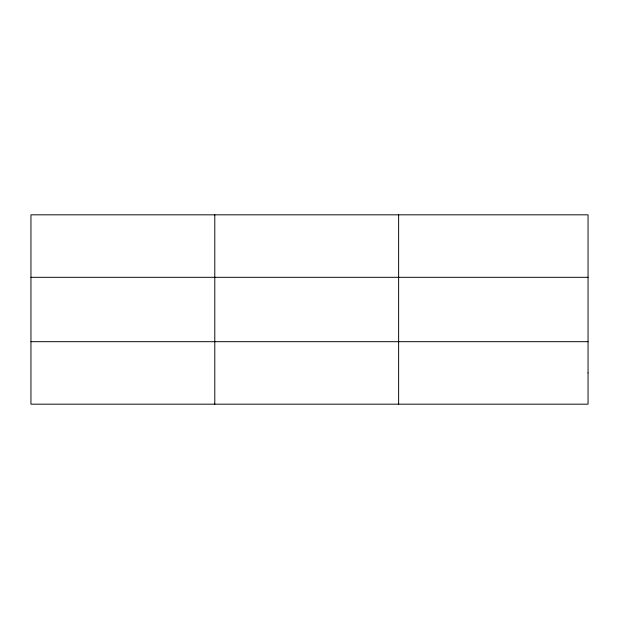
<?xml version="1.0" encoding="UTF-8"?>
<svg xmlns="http://www.w3.org/2000/svg" width="619" height="619" viewBox="0 0 619 619"><rect width="100%" height="100%" fill="white"/><g stroke="black" fill="none" stroke-linecap="round" stroke-linejoin="round"><path stroke-width="0.93" d="M214.793 404.176L214.793 214.824M398.636 404.176L398.636 214.824M30.95 277.312L588.05 277.312M30.95 341.688L588.05 341.688M588.05 372.932L588.05 404.176L30.95 404.176L30.95 214.824L588.05 214.824L588.05 372.932"/></g></svg>
